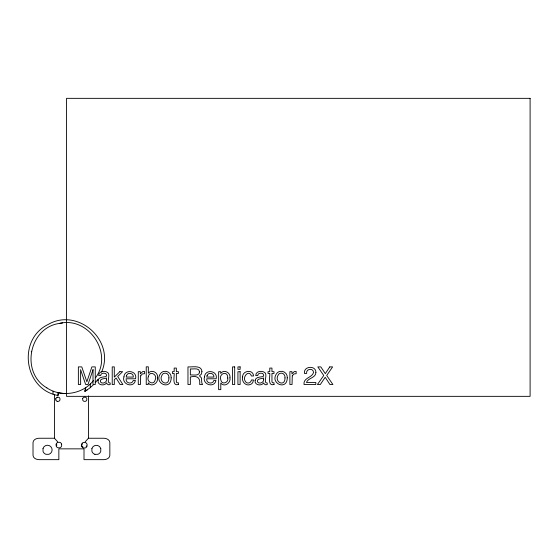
<?xml version="1.0" encoding="UTF-8"?>
<svg xmlns="http://www.w3.org/2000/svg" width="558" height="558" viewBox="0 0 558 558"><rect width="100%" height="100%" fill="white"/><g stroke="black" fill="none" stroke-linecap="round" stroke-linejoin="round"><path stroke-width="0.84" d="M95.502 377.829C113.686 353.486 88.589 315.995 59.169 323.459C28.918 327.832 20.332 372.653 46.858 387.859M31.29 351.777L31.367 351.261M55.835 398.607L55.835 399.94M56.142 444.168L56.142 445.954A2.881 2.881 0 0 0 58.004 447.802L59.783 447.802A2.881 2.881 0 0 0 61.631 445.954L61.631 444.168M56.693 444.349L56.693 445.772M81.566 444.314L81.566 446.1M91.91 448.444L91.91 451.324A4.652 4.652 0 0 0 94.916 454.317M57.711 395.378L58.269 392.644L58.269 395.517C24.099 389.784 16.921 339.634 48.079 324.498C77.806 307.088 115.45 340.506 101.598 372.067M86.176 446.567L86.504 445.926M95.585 382.383L97.817 379.377M93.43 380.619C82.493 394.478 60.906 397.68 46.419 387.587M85.151 441.852L88.422 438.246L88.422 395.887M87.432 389.798L84.656 391.486L85.737 387.587L85.081 391.242L90.291 387.677L90.291 383.918M93.074 385.16L90.291 387.573M57.223 397.219L58.562 397.219A2.148 2.148 0 0 1 59.95 398.628L59.95 399.94A2.148 2.148 0 0 1 58.562 401.335L57.223 401.335M59.692 323.382L62.608 322.949M57.711 441.852L54.44 438.246L39.165 438.246C36.577 438.211 33.201 439.571 33.02 442.522L33.02 455.377C33.201 458.334 36.577 459.687 39.165 459.659L58.855 459.659L58.855 448.855L84.007 448.855L84.007 459.659L103.697 459.659C106.285 459.687 109.661 458.334 109.842 455.377L109.842 442.522C109.661 439.571 106.285 438.211 103.697 438.246L88.422 438.246M94.902 454.317L97.776 454.317A4.652 4.652 0 0 0 100.768 451.324L100.768 448.444M82.954 447.077L82.11 445.919M53.038 391.179L53.038 393.997M54.44 394.499L54.44 438.246M91.924 448.451A4.652 4.652 0 0 1 100.768 448.451M82.11 444.496A2.302 2.302 0 0 1 82.438 443.847M66.074 393.557A35.37 35.37 0 0 1 59.176 392.874M57.244 401.335A2.148 2.148 0 0 1 55.856 399.94M55.856 398.628A2.148 2.148 0 0 1 57.244 397.233M56.156 444.175A2.881 2.881 0 0 1 58.004 442.327L59.783 442.313A2.881 2.881 0 0 1 61.631 444.175M81.573 446.1A2.881 2.881 0 0 0 83.428 447.955L85.2 447.955A2.881 2.881 0 0 0 87.055 446.1L87.055 444.314A2.881 2.881 0 0 0 85.2 442.473L83.414 442.466A2.881 2.881 0 0 0 81.573 444.328M93.04 369.654L92.991 384.518L95.258 384.518L95.258 366.892L91.875 366.892L86.853 381.791L81.789 366.892L78.371 366.892L78.371 384.518L80.645 384.518L80.589 369.654L85.653 384.518L88.011 384.518L93.04 369.654M227.741 378.017C229.038 382.781 221.463 385.299 220.822 379.921C218.401 373.281 228.076 370.205 227.741 378.017M148.288 376.79C146.05 381.777 153.952 385.885 155.131 380.012C158.123 374.369 149.195 370.177 148.288 376.79M157.551 377.843C158.563 382.948 151.588 387.775 148.233 382.872L148.233 384.518L146.238 384.518L146.238 366.829L148.337 366.829L148.337 373.225C151.616 368.866 158.57 372.751 157.551 377.843M171.173 377.822C171.076 391.263 152.864 383.109 160.844 373.211A5.301 5.301 0 0 1 163.94 371.419C167.812 370.449 171.606 373.881 171.173 377.822M242.611 376.845C241.223 381.672 246.211 386.931 250.947 384.225A4.408 4.408 0 0 0 252.886 382.181L253.513 379.97L251.414 379.97C251.163 381.902 249.363 383.479 247.382 382.955A2.651 2.651 0 0 1 245.632 381.721C241.649 377.354 249.021 368.943 251.414 375.987L253.513 375.987C253.423 369.11 242.402 370.386 242.611 376.845M287.265 377.822C287.168 391.263 268.956 383.109 276.935 373.211A5.301 5.301 0 0 1 280.032 371.419C283.903 370.449 287.698 373.881 287.265 377.822M123.946 376.859C121.351 384.448 133.718 388.507 135.392 380.486L133.271 380.486C132.225 384.762 125.278 383.339 126.157 378.784L135.573 378.784C137.638 370.617 124.455 368.664 123.946 376.859M204.521 376.859C201.926 384.448 214.293 388.507 215.974 380.486L213.847 380.486C212.8 384.762 205.86 383.339 206.732 378.784L216.155 378.784C218.213 370.617 205.03 368.664 204.521 376.859M229.952 377.808C231.082 382.879 224.358 387.747 220.794 383.074L220.794 389.637L218.638 389.637L218.638 371.726L220.738 371.726L220.738 373.428C223.863 368.831 230.9 372.723 229.952 377.808M199.513 371.872C199.562 376.434 193.012 374.648 190.355 374.969L190.355 368.943C193.005 369.354 199.394 367.317 199.513 371.872M98.075 380.305C97.078 385.25 104.332 386.436 106.683 382.816L107.052 384.002L108.677 384.79L110.163 384.574L110.163 382.983C105.839 383.388 110.658 375.143 107.945 372.709C105.134 370.296 98.515 370.965 98.668 375.59L100.684 375.59C100.74 372.995 104.046 372.716 105.846 373.679L106.634 375.276L106.118 376.524C103.439 377.243 98.801 376.706 98.075 380.305M255.145 380.305C254.141 385.25 261.395 386.436 263.746 382.816L264.122 384.002L265.741 384.79L267.226 384.574L267.226 382.983C262.902 383.388 267.721 375.143 265.008 372.709C262.197 370.296 255.578 370.965 255.731 375.59L257.747 375.59C257.803 372.995 261.116 372.716 262.916 373.679L263.697 375.276L263.181 376.524C260.502 377.243 255.864 376.706 255.145 380.305M315.905 372.423C315.877 378.031 308.023 377.808 306.44 382.474L315.821 382.474L315.821 384.518L304.026 384.518C303.12 377.675 312.166 377.808 313.512 372.521C313.596 367.638 305.638 368.712 306.642 373.428L304.445 373.428C303.238 365.95 316.03 365.072 315.905 372.423M168.914 377.885C169.116 387.615 157.328 381.909 162.315 374.69A2.936 2.936 0 0 1 164.275 373.274C167.086 372.472 169.276 375.22 168.914 377.885M285.005 377.885C285.208 387.615 273.42 381.909 278.407 374.69A2.936 2.936 0 0 1 280.367 373.274C283.178 372.472 285.368 375.22 285.005 377.885M201.933 371.642L201.278 374.237L199.45 375.855L201.41 377.857L201.836 383.039L202.603 384.518L199.68 384.518C200.461 377.626 197.309 375.408 190.355 376.957L190.355 384.518L187.969 384.518L187.969 366.892C192.133 367.297 201.682 364.758 201.933 371.642M106.578 379.719C106.752 382.655 102.086 384.399 100.433 381.937C99.45 378.115 104.499 379.119 106.578 377.975L106.578 379.719M263.641 379.719C263.815 382.655 259.149 384.399 257.503 381.937C256.513 378.115 261.562 379.119 263.641 377.975L263.641 379.719M43.022 448.444L43.022 451.324A4.659 4.659 0 0 0 46.021 454.317L48.895 454.317A4.659 4.659 0 0 0 50.75 446.588A4.659 4.659 0 0 0 43.022 448.444M82.689 398.607L82.689 399.94A2.148 2.148 0 0 0 84.077 401.335L85.416 401.335A2.148 2.148 0 0 0 86.804 399.94L86.804 398.607A2.148 2.148 0 0 0 85.416 397.233L84.077 397.219A2.148 2.148 0 0 0 82.689 398.628M140.665 375.841L140.442 384.518L138.286 384.518L138.286 371.67L140.337 371.67L140.337 373.888L142.632 371.614L144.536 371.44L144.536 373.72L142.388 373.923L140.665 375.841M292.266 375.841L292.05 384.518L289.888 384.518L289.888 371.67L291.946 371.67L291.946 373.888L294.24 371.614L296.145 371.44L296.145 373.72L293.989 373.923L292.266 375.841M126.513 375.555L126.213 377.069L133.355 377.069C133.781 373.072 127.754 371.802 126.513 375.555M207.088 375.555L206.795 377.069L213.93 377.069C214.356 373.072 208.329 371.802 207.088 375.555M329.771 366.892L325.307 373.637L320.808 366.892L317.823 366.892L323.738 375.485L317.425 384.518L320.306 384.518L325.188 377.271L329.938 384.518L332.903 384.518L326.702 375.485L332.617 366.892L329.771 366.892M119.844 371.67L114.299 377.124L114.299 366.892L112.228 366.892L112.228 384.518L114.299 384.518L114.299 379.691L116.113 378.038L120.123 384.518L122.879 384.518L117.682 376.476L122.607 371.67L119.844 371.67M178.407 384.518C171.85 386.415 174.501 376.699 174.173 373.428L172.429 373.428L172.429 371.67L174.173 371.67L174.173 368.078L176.356 368.078L176.356 371.67L178.407 371.67L178.407 373.428L176.356 373.428L176.356 381.818L176.809 382.718L178.407 382.816L178.407 384.518M274.006 384.518C267.449 386.415 270.1 376.699 269.772 373.428L268.028 373.428L268.028 371.67L269.772 371.67L269.772 368.078L271.955 368.078L271.955 371.67L274.006 371.67L274.006 373.428L271.955 373.428L271.955 381.818L272.409 382.718L274.006 382.816L274.006 384.518M530.1 98.341L66.541 98.341L66.541 396.34L530.1 396.34L530.1 98.341M234.688 366.892L232.526 366.892L232.526 384.518L234.688 384.518L234.688 366.892M240.121 366.892L237.931 366.892L237.931 369.34L240.121 369.34L240.121 366.892M240.121 371.726L237.931 371.726L237.931 384.518L240.121 384.518L240.121 371.726"/></g></svg>
